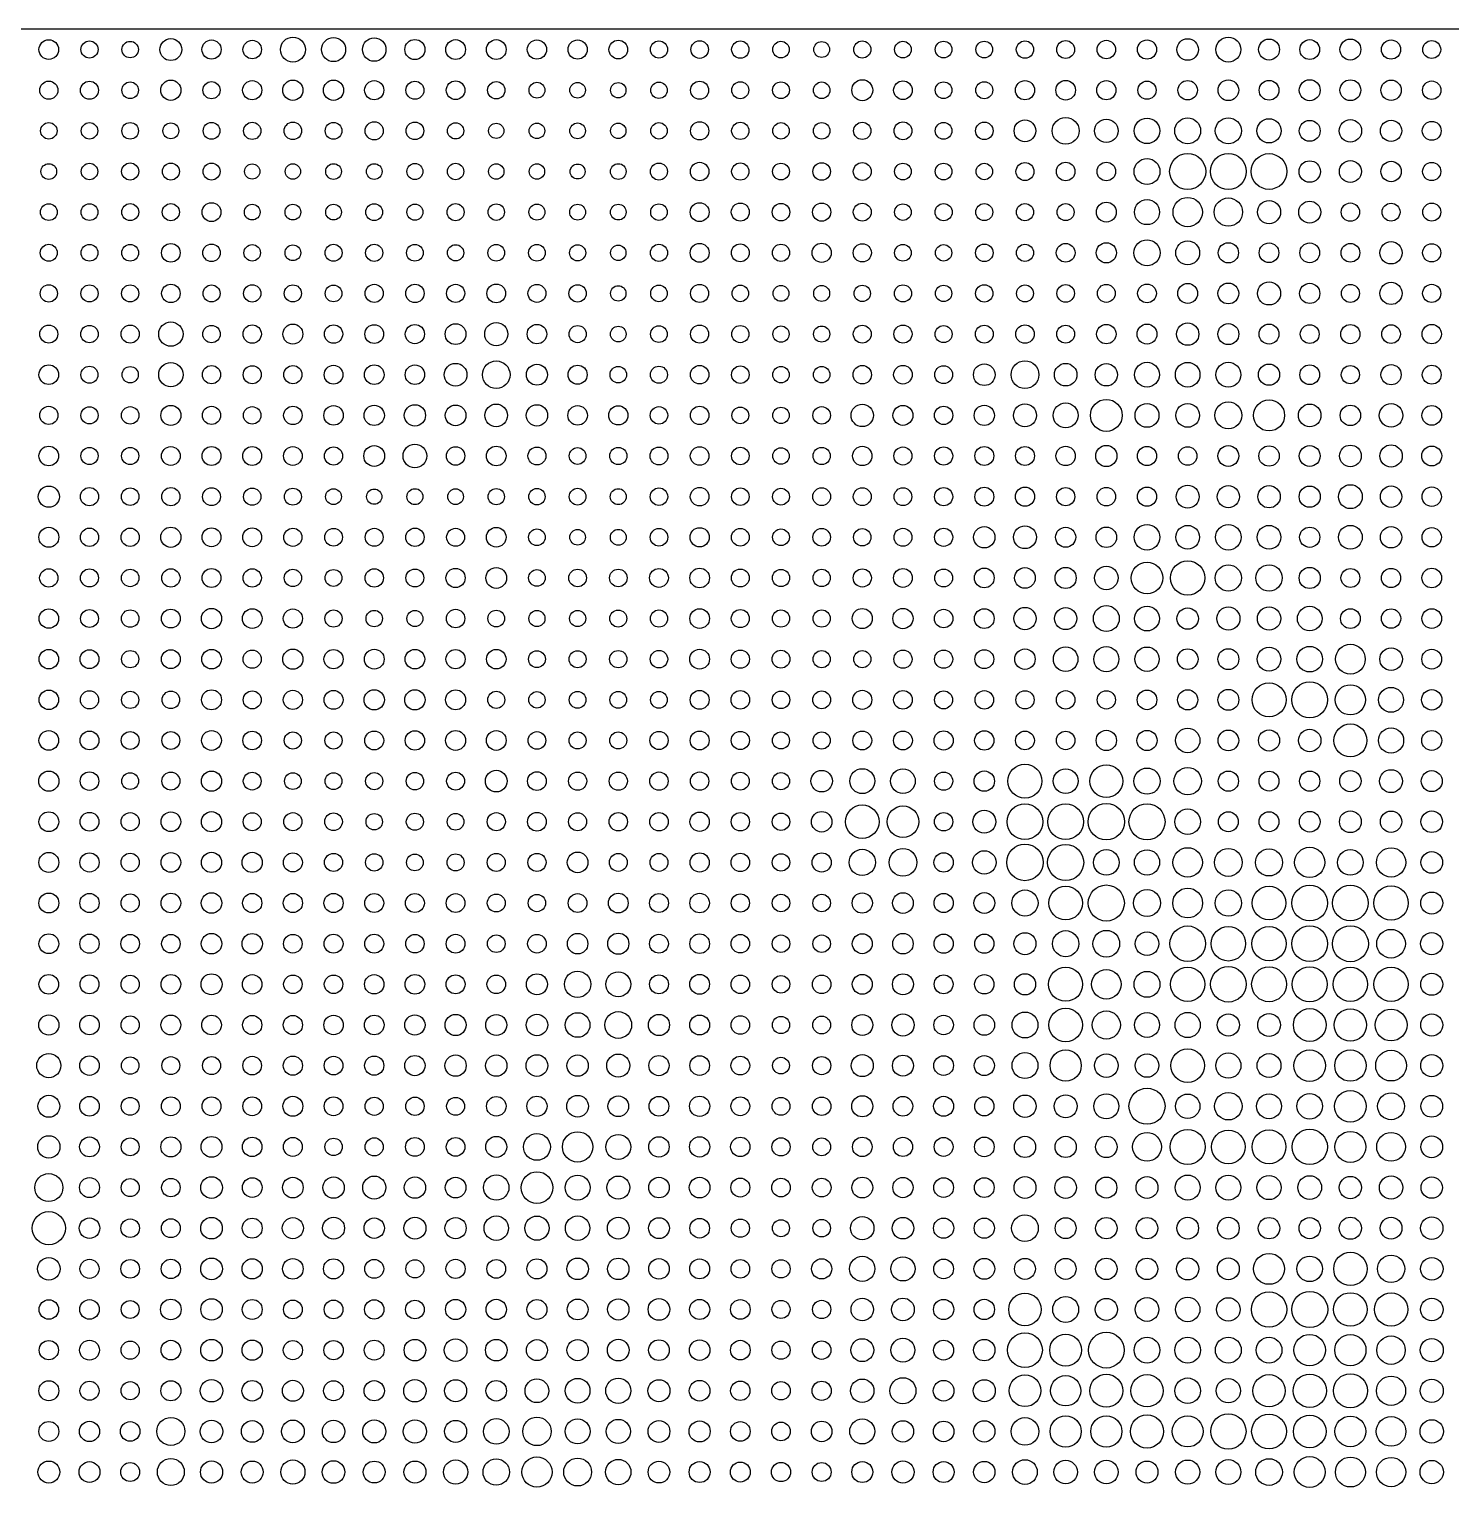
# Model space of a CAD drawing. Header units: millimetres. Extents: x 0 to 15650, y 0 to 8040.
# Drawn here: x 9824 to 11763, y 6045 to 8040 of the extents above; entities that cross this region are included whole.
import ezdxf

# ---------------------------------------------------------------- set-up
doc = ezdxf.new("R2010")
doc.units = ezdxf.units.MM
doc.layers.add('Default', color=7, linetype='Continuous', true_color=0x000000)

msp = doc.modelspace()

# ---------------------------------------------------------------- linework, layer by layer
at = {"layer": 'Default', "color": 0}
msp.add_lwpolyline([(0, 8040), (0, 0), (15650, 0), (15650, 8040)], close=True, dxfattribs=at)
for centre, radius in [((9850.6, 8012.3), 13.4), ((9906.1, 8012.3), 11.7), ((9961.6, 8012.3), 11.2), ((10017.1, 8012.3), 15), ((10072.6, 8012.3), 13.1), ((10128.1, 8012.3), 12.6), ((10183.6, 8012.3), 17), ((10239.1, 8012.3), 16.5), ((10294.6, 8012.3), 16), ((10350.1, 8012.3), 13.7), ((10405.6, 8012.3), 13.5), ((10461.1, 8012.3), 13.5), ((10516.6, 8012.3), 13.1), ((10572.1, 8012.3), 13.1), ((10627.6, 8012.3), 12.7), ((10683.1, 8012.3), 11.7), ((10738.6, 8012.3), 12), ((10794.1, 8012.3), 11.8), ((10849.6, 8012.3), 11.3), ((10905.1, 8012.3), 10.8), ((10960.5, 8012.3), 11.7), ((11016, 8012.3), 11.3), ((11071.5, 8012.3), 11.4), ((11127, 8012.3), 11.4), ((11182.5, 8012.3), 11.8), ((11238, 8012.3), 12.2), ((11293.5, 8012.3), 12.6), ((11349, 8012.3), 13.1), ((11404.5, 8012.3), 14.7), ((11460, 8012.3), 17), ((11515.5, 8012.3), 14.3), ((11571, 8012.3), 13.5), ((11626.5, 8012.3), 14.3), ((11682, 8012.3), 13.1), ((11737.5, 8012.3), 12.2), ((9850.6, 7956.8), 12.4), ((9906.1, 7956.8), 12.3), ((9961.6, 7956.8), 11.3), ((10017.1, 7956.8), 13.8), ((10072.6, 7956.8), 11.7), ((10128.1, 7956.8), 13.1), ((10183.6, 7956.8), 13.8), ((10239.1, 7956.8), 13.8), ((10294.6, 7956.8), 13.1), ((10350.1, 7956.8), 12.3), ((10405.6, 7956.8), 12.7), ((10461.1, 7956.8), 11.9), ((10516.6, 7956.8), 10.8), ((10572.1, 7956.8), 10.7), ((10627.6, 7956.8), 10.5), ((10683.1, 7956.8), 11.2), ((10738.6, 7956.8), 12.3), ((10794.1, 7956.8), 11.6), ((10849.6, 7956.8), 11.4), ((10905.1, 7956.8), 11.3), ((10960.5, 7956.8), 14.3), ((11016, 7956.8), 12.7), ((11071.5, 7956.8), 11.4), ((11127, 7956.8), 11.6), ((11182.5, 7956.8), 13.1), ((11238, 7956.8), 13.4), ((11293.5, 7956.8), 13.1), ((11349, 7956.8), 12.4), ((11404.5, 7956.8), 13.3), ((11460, 7956.8), 14.1), ((11515.5, 7956.8), 13.5), ((11571, 7956.8), 14.3), ((11626.5, 7956.8), 14.2), ((11682, 7956.8), 13.9), ((11737.5, 7956.8), 12.6), ((9850.6, 7901.4), 11.2), ((9906.1, 7901.4), 11.2), ((9961.6, 7901.4), 11.3), ((10017.1, 7901.4), 10.8), ((10072.6, 7901.4), 11.4), ((10128.1, 7901.4), 11.8), ((10183.6, 7901.4), 11.9), ((10239.1, 7901.4), 11.4), ((10294.6, 7901.4), 12.4), ((10350.1, 7901.4), 12), ((10405.6, 7901.4), 11.1), ((10461.1, 7901.4), 10.4), ((10516.6, 7901.4), 10.6), ((10572.1, 7901.4), 10.7), ((10627.6, 7901.4), 10.5), ((10683.1, 7901.4), 11.2), ((10738.6, 7901.4), 12.4), ((10794.1, 7901.4), 11.8), ((10849.6, 7901.4), 11.2), ((10905.1, 7901.4), 11.3), ((10960.5, 7901.4), 11.8), ((11016, 7901.4), 12.2), ((11071.5, 7901.4), 11.4), ((11127, 7901.4), 11.9), ((11182.5, 7901.4), 14.8), ((11238, 7901.4), 18.3), ((11293.5, 7901.4), 16), ((11349, 7901.4), 17.4), ((11404.5, 7901.4), 17.7), ((11460, 7901.4), 17.8), ((11515.5, 7901.4), 16.5), ((11571, 7901.4), 14.3), ((11626.5, 7901.4), 15.3), ((11682, 7901.4), 14.5), ((11737.5, 7901.4), 12.9), ((11349, 7845.9), 17.7), ((11404.5, 7845.9), 24.6), ((11460, 7845.9), 24.5), ((11515.5, 7845.9), 24.4), ((9850.6, 7845.9), 10.7), ((9906.1, 7845.9), 11.2), ((9961.6, 7845.9), 11.7), ((10017.1, 7845.9), 11.6), ((10072.6, 7845.9), 11.6), ((10128.1, 7845.9), 10.4), ((10183.6, 7845.9), 10.5), ((10239.1, 7845.9), 10.7), ((10294.6, 7845.9), 10.7), ((10350.1, 7845.9), 11), ((10405.6, 7845.9), 11.2), ((10461.1, 7845.9), 10.5), ((10516.6, 7845.9), 10.5), ((10572.1, 7845.9), 10.2), ((10627.6, 7845.9), 10.7), ((10683.1, 7845.9), 11.6), ((10738.6, 7845.9), 12.6), ((10794.1, 7845.9), 11.8), ((10849.6, 7845.9), 11.4), ((10905.1, 7845.9), 12), ((10960.5, 7845.9), 12.2), ((11016, 7845.9), 11.4), ((11071.5, 7845.9), 11.4), ((11127, 7845.9), 11.2), ((11182.5, 7845.9), 12.3), ((11238, 7845.9), 12.7), ((11293.5, 7845.9), 12.7), ((11571, 7845.9), 14.6), ((11626.5, 7845.9), 15), ((11682, 7845.9), 13.9), ((11737.5, 7845.9), 12.4), ((9850.6, 7790.5), 11.4), ((9906.1, 7790.5), 11.4), ((9961.6, 7790.5), 11.6), ((10017.1, 7790.5), 11.7), ((10072.6, 7790.5), 12.9), ((10294.6, 7790.5), 11.5), ((10405.6, 7790.5), 11.7), ((10461.1, 7790.5), 11.2), ((10683.1, 7790.5), 11.3), ((10738.6, 7790.5), 12.9), ((10794.1, 7790.5), 12.3), ((10849.6, 7790.5), 11.9), ((10905.1, 7790.5), 12.4), ((10960.5, 7790.5), 12.2), ((11016, 7790.5), 11.3), ((11071.5, 7790.5), 11.7), ((11127, 7790.5), 11.6), ((11182.5, 7790.5), 11.7), ((11238, 7790.5), 11.6), ((11293.5, 7790.5), 13.6), ((11349, 7790.5), 17.1), ((11404.5, 7790.5), 20), ((11460, 7790.5), 19.3), ((11515.5, 7790.5), 15.8), ((11571, 7790.5), 15), ((11626.5, 7790.5), 12.5), ((11682, 7790.5), 12.2), ((11737.5, 7790.5), 12.3), ((10128.1, 7790.5), 10.7), ((10183.6, 7790.5), 10.7), ((10239.1, 7790.5), 10.7), ((10350.1, 7790.5), 11), ((10516.6, 7790.5), 10.9), ((10572.1, 7790.5), 10.8), ((10627.6, 7790.5), 10.7), ((9850.6, 7735), 11.6), ((9906.1, 7735), 11.4), ((9961.6, 7735), 11.4), ((10017.1, 7735), 12.7), ((10072.6, 7735), 11.9), ((10128.1, 7735), 11.2), ((10183.6, 7735), 10.7), ((10239.1, 7735), 11.6), ((10294.6, 7735), 11.7), ((10350.1, 7735), 11.4), ((10405.6, 7735), 11.1), ((10461.1, 7735), 11.4), ((10516.6, 7735), 11.4), ((10572.1, 7735), 11), ((10627.6, 7735), 10.5), ((10683.1, 7735), 11.7), ((10738.6, 7735), 12.9), ((10794.1, 7735), 12.2), ((10849.6, 7735), 11.8), ((10905.1, 7735), 13.1), ((10960.5, 7735), 12.4), ((11016, 7735), 11.4), ((11071.5, 7735), 11.2), ((11127, 7735), 11.9), ((11182.5, 7735), 11.7), ((11238, 7735), 12.8), ((11293.5, 7735), 13.8), ((11349, 7735), 17.8), ((11404.5, 7735), 16.3), ((11460, 7735), 13.8), ((11515.5, 7735), 13.4), ((11571, 7735), 13.5), ((11626.5, 7735), 12.8), ((11682, 7735), 15.2), ((11737.5, 7735), 12.4), ((9850.6, 7679.6), 11.8), ((9906.1, 7679.6), 11.7), ((9961.6, 7679.6), 11.7), ((10017.1, 7679.6), 12.6), ((10072.6, 7679.6), 11.6), ((10128.1, 7679.6), 11.8), ((10183.6, 7679.6), 11.7), ((10239.1, 7679.6), 11.4), ((10294.6, 7679.6), 12.4), ((10350.1, 7679.6), 12.5), ((10405.6, 7679.6), 12.4), ((10461.1, 7679.6), 12.8), ((10516.6, 7679.6), 12.2), ((10572.1, 7679.6), 11.8), ((10627.6, 7679.6), 10.5), ((10683.1, 7679.6), 11.3), ((10738.6, 7679.6), 12.3), ((10794.1, 7679.6), 11.3), ((10849.6, 7679.6), 10.8), ((10905.1, 7679.6), 10.9), ((10960.5, 7679.6), 11.2), ((11016, 7679.6), 11.7), ((11071.5, 7679.6), 11.2), ((11127, 7679.6), 11.8), ((11182.5, 7679.6), 11.5), ((11238, 7679.6), 12), ((11293.5, 7679.6), 12.2), ((11349, 7679.6), 12.8), ((11404.5, 7679.6), 13.6), ((11460, 7679.6), 14.2), ((11515.5, 7679.6), 15.8), ((11571, 7679.6), 13.8), ((11626.5, 7679.6), 12.3), ((11682, 7679.6), 15.2), ((11737.5, 7679.6), 12.4), ((9850.6, 7624.1), 12.3), ((9906.1, 7624.1), 11.9), ((9961.6, 7624.1), 12.4), ((10017.1, 7624.1), 16.6), ((10072.6, 7624.1), 11.9), ((10128.1, 7624.1), 12.5), ((10183.6, 7624.1), 13.6), ((10239.1, 7624.1), 12.5), ((10294.6, 7624.1), 12.8), ((10350.1, 7624.1), 13.1), ((10405.6, 7624.1), 14.2), ((10461.1, 7624.1), 15.8), ((10516.6, 7624.1), 13.3), ((10572.1, 7624.1), 11.7), ((10627.6, 7624.1), 10.7), ((10683.1, 7624.1), 11.4), ((10738.6, 7624.1), 12.3), ((10794.1, 7624.1), 11.7), ((10849.6, 7624.1), 11.1), ((10905.1, 7624.1), 11), ((10960.5, 7624.1), 12.2), ((11016, 7624.1), 12.4), ((11071.5, 7624.1), 11.6), ((11127, 7624.1), 12.2), ((11182.5, 7624.1), 12.6), ((11238, 7624.1), 12.2), ((11293.5, 7624.1), 13.2), ((11349, 7624.1), 13.6), ((11404.5, 7624.1), 15.3), ((11460, 7624.1), 14.3), ((11515.5, 7624.1), 13.6), ((11571, 7624.1), 12.8), ((11626.5, 7624.1), 13.1), ((11682, 7624.1), 12.7), ((11737.5, 7624.1), 13.2), ((9850.6, 7568.7), 13.4), ((10017.1, 7568.7), 16.6), ((10294.6, 7568.7), 13.4), ((10405.6, 7568.7), 15.5), ((10461.1, 7568.7), 18.8), ((10516.6, 7568.7), 14.3), ((11127, 7568.7), 14.8), ((11182.5, 7568.7), 18.9), ((11238, 7568.7), 15.4), ((11293.5, 7568.7), 15.3), ((11349, 7568.7), 16.9), ((11404.5, 7568.7), 16.8), ((11460, 7568.7), 17), ((11515.5, 7568.7), 14.5), ((11571, 7568.7), 13.5), ((11682, 7568.7), 13.8), ((9906.1, 7568.7), 11.6), ((9961.6, 7568.7), 11.1), ((10072.6, 7568.7), 12.4), ((10128.1, 7568.7), 12.3), ((10183.6, 7568.7), 12.4), ((10239.1, 7568.7), 12.8), ((10350.1, 7568.7), 13.3), ((10572.1, 7568.7), 13), ((10627.6, 7568.7), 11.3), ((10683.1, 7568.7), 11.6), ((10738.6, 7568.7), 12.6), ((10794.1, 7568.7), 11.9), ((10849.6, 7568.7), 11.2), ((10905.1, 7568.7), 11.2), ((10960.5, 7568.7), 12.6), ((11016, 7568.7), 12.7), ((11071.5, 7568.7), 12.2), ((11626.5, 7568.7), 12.4), ((11737.5, 7568.7), 12.9), ((9850.6, 7513.2), 12.4), ((9906.1, 7513.2), 11.7), ((9961.6, 7513.2), 11.9), ((10017.1, 7513.2), 13.7), ((10072.6, 7513.2), 12.4), ((10128.1, 7513.2), 11.9), ((10183.6, 7513.2), 12.6), ((10239.1, 7513.2), 13.3), ((10294.6, 7513.2), 13.8), ((10350.1, 7513.2), 14.5), ((10405.6, 7513.2), 14.1), ((10461.1, 7513.2), 15.4), ((10516.6, 7513.2), 14.6), ((10572.1, 7513.2), 13.3), ((10627.6, 7513.2), 13.1), ((10683.1, 7513.2), 11.9), ((10738.6, 7513.2), 12.6), ((10794.1, 7513.2), 11.4), ((10849.6, 7513.2), 11.2), ((10905.1, 7513.2), 11.9), ((10960.5, 7513.2), 15.3), ((11016, 7513.2), 13.6), ((11071.5, 7513.2), 12.5), ((11127, 7513.2), 13.8), ((11182.5, 7513.2), 15.7), ((11238, 7513.2), 17), ((11293.5, 7513.2), 21.8), ((11349, 7513.2), 16.3), ((11404.5, 7513.2), 16.2), ((11460, 7513.2), 18.5), ((11515.5, 7513.2), 21.2), ((11571, 7513.2), 15.4), ((11626.5, 7513.2), 13.9), ((11682, 7513.2), 16), ((11737.5, 7513.2), 13.4), ((9850.6, 7457.8), 13.4), ((9906.1, 7457.8), 11.7), ((9961.6, 7457.8), 11.7), ((10017.1, 7457.8), 12.8), ((10072.6, 7457.8), 12.9), ((10128.1, 7457.8), 12.9), ((10183.6, 7457.8), 12.8), ((10239.1, 7457.8), 12.4), ((10294.6, 7457.8), 14.2), ((10350.1, 7457.8), 16.2), ((10405.6, 7457.8), 12.6), ((10461.1, 7457.8), 13.4), ((10516.6, 7457.8), 12.2), ((10572.1, 7457.8), 11.4), ((10627.6, 7457.8), 11.7), ((10683.1, 7457.8), 12.2), ((10738.6, 7457.8), 12.7), ((10794.1, 7457.8), 11.9), ((10849.6, 7457.8), 11.3), ((10905.1, 7457.8), 11.7), ((10960.5, 7457.8), 13.2), ((11016, 7457.8), 12.3), ((11071.5, 7457.8), 12.4), ((11127, 7457.8), 12.9), ((11182.5, 7457.8), 12.9), ((11238, 7457.8), 13.2), ((11293.5, 7457.8), 14.5), ((11349, 7457.8), 13.1), ((11404.5, 7457.8), 12.7), ((11460, 7457.8), 14.2), ((11515.5, 7457.8), 13.9), ((11571, 7457.8), 14.2), ((11626.5, 7457.8), 14.8), ((11682, 7457.8), 15.3), ((11737.5, 7457.8), 13.6), ((9850.6, 7402.3), 14.5), ((9906.1, 7402.3), 12.4), ((9961.6, 7402.3), 12), ((10017.1, 7402.3), 12.4), ((10072.6, 7402.3), 12.2), ((10128.1, 7402.3), 11.8), ((10183.6, 7402.3), 11.6), ((10239.1, 7402.3), 10.8), ((10294.6, 7402.3), 10.4), ((10350.1, 7402.3), 10.9), ((10405.6, 7402.3), 10.7), ((10461.1, 7402.3), 11.1), ((10516.6, 7402.3), 11.2), ((10572.1, 7402.3), 11.4), ((10627.6, 7402.3), 10.9), ((10683.1, 7402.3), 11.9), ((10738.6, 7402.3), 12.7), ((10794.1, 7402.3), 11.9), ((10849.6, 7402.3), 11.4), ((10905.1, 7402.3), 12.1), ((10960.5, 7402.3), 12.2), ((11016, 7402.3), 12.1), ((11071.5, 7402.3), 12.4), ((11127, 7402.3), 12.9), ((11182.5, 7402.3), 13.1), ((11238, 7402.3), 12.4), ((11293.5, 7402.3), 12.7), ((11349, 7402.3), 13.1), ((11404.5, 7402.3), 15.5), ((11460, 7402.3), 15.1), ((11515.5, 7402.3), 15.3), ((11571, 7402.3), 14.4), ((11626.5, 7402.3), 16.3), ((11682, 7402.3), 14.6), ((11737.5, 7402.3), 13.2), ((11349, 7346.9), 17.5), ((11404.5, 7346.9), 16.2), ((11460, 7346.9), 17.4), ((11515.5, 7346.9), 16.2), ((11626.5, 7346.9), 16.2), ((9850.6, 7346.9), 13.6), ((9906.1, 7346.9), 12.5), ((9961.6, 7346.9), 12.5), ((10017.1, 7346.9), 13.8), ((10072.6, 7346.9), 12.9), ((10128.1, 7346.9), 12.9), ((10183.6, 7346.9), 12.4), ((10239.1, 7346.9), 12.1), ((10294.6, 7346.9), 12.2), ((10350.1, 7346.9), 12.5), ((10405.6, 7346.9), 12.2), ((10461.1, 7346.9), 13.4), ((10516.6, 7346.9), 11.4), ((10572.1, 7346.9), 10.7), ((10627.6, 7346.9), 10.8), ((10683.1, 7346.9), 12), ((10738.6, 7346.9), 13.1), ((10794.1, 7346.9), 12.1), ((10849.6, 7346.9), 11.4), ((10905.1, 7346.9), 12), ((10960.5, 7346.9), 11.8), ((11016, 7346.9), 12.2), ((11071.5, 7346.9), 12.4), ((11127, 7346.9), 14.6), ((11182.5, 7346.9), 15.5), ((11238, 7346.9), 13.7), ((11293.5, 7346.9), 14), ((11571, 7346.9), 13.8), ((11682, 7346.9), 14.5), ((11737.5, 7346.9), 13.2), ((9850.6, 7291.4), 12.5), ((9906.1, 7291.4), 12.3), ((9961.6, 7291.4), 11.9), ((10017.1, 7291.4), 12.5), ((10072.6, 7291.4), 12.9), ((10128.1, 7291.4), 12.5), ((10183.6, 7291.4), 11.8), ((10239.1, 7291.4), 11.5), ((10294.6, 7291.4), 12.5), ((10350.1, 7291.4), 12.2), ((10405.6, 7291.4), 13.1), ((10461.1, 7291.4), 14.2), ((10516.6, 7291.4), 11.4), ((10572.1, 7291.4), 12), ((10627.6, 7291.4), 12), ((10683.1, 7291.4), 12.8), ((10738.6, 7291.4), 13.4), ((10794.1, 7291.4), 12.2), ((10849.6, 7291.4), 11.7), ((10905.1, 7291.4), 11.8), ((10960.5, 7291.4), 12.4), ((11016, 7291.4), 12.8), ((11071.5, 7291.4), 12.2), ((11127, 7291.4), 13.5), ((11182.5, 7291.4), 14.1), ((11238, 7291.4), 14.4), ((11293.5, 7291.4), 16), ((11349, 7291.4), 21.5), ((11404.5, 7291.4), 23.5), ((11460, 7291.4), 17.9), ((11515.5, 7291.4), 18), ((11571, 7291.4), 14.4), ((11626.5, 7291.4), 12.9), ((11682, 7291.4), 13.1), ((11737.5, 7291.4), 13.4), ((9850.6, 7236), 13.3), ((9906.1, 7236), 12.2), ((9961.6, 7236), 11.9), ((10017.1, 7236), 12.8), ((10072.6, 7236), 13.8), ((10128.1, 7236), 13.4), ((10183.6, 7236), 13.1), ((10239.1, 7236), 11.7), ((10294.6, 7236), 11.2), ((10350.1, 7236), 11), ((10405.6, 7236), 12.6), ((10461.1, 7236), 11.4), ((10516.6, 7236), 11), ((10572.1, 7236), 11), ((10627.6, 7236), 11.6), ((10683.1, 7236), 11.7), ((10738.6, 7236), 13.4), ((10794.1, 7236), 12.3), ((10849.6, 7236), 11.7), ((10905.1, 7236), 11.7), ((10960.5, 7236), 13.7), ((11016, 7236), 13.8), ((11071.5, 7236), 12.6), ((11127, 7236), 13.5), ((11182.5, 7236), 15.2), ((11238, 7236), 15.1), ((11293.5, 7236), 17.7), ((11349, 7236), 16.9), ((11404.5, 7236), 14.6), ((11460, 7236), 15.8), ((11515.5, 7236), 15.9), ((11571, 7236), 16.8), ((11626.5, 7236), 13.5), ((11682, 7236), 13.2), ((11737.5, 7236), 13.4), ((9850.6, 7180.6), 13.3), ((9906.1, 7180.6), 12.8), ((9961.6, 7180.6), 11.8), ((10017.1, 7180.6), 12.8), ((10072.6, 7180.6), 13.4), ((10128.1, 7180.6), 12.4), ((10183.6, 7180.6), 13.8), ((10239.1, 7180.6), 13.1), ((10294.6, 7180.6), 13.5), ((10350.1, 7180.6), 13.4), ((10405.6, 7180.6), 13.1), ((10461.1, 7180.6), 13.3), ((10516.6, 7180.6), 11.5), ((10572.1, 7180.6), 11.6), ((10627.6, 7180.6), 11.8), ((10683.1, 7180.6), 11.9), ((10738.6, 7180.6), 13.5), ((10794.1, 7180.6), 12.5), ((10849.6, 7180.6), 12.2), ((10905.1, 7180.6), 11.7), ((10960.5, 7180.6), 11.7), ((11016, 7180.6), 12.4), ((11071.5, 7180.6), 12.4), ((11127, 7180.6), 12.9), ((11182.5, 7180.6), 13.9), ((11238, 7180.6), 16.8), ((11293.5, 7180.6), 17.1), ((11349, 7180.6), 16.6), ((11404.5, 7180.6), 14.1), ((11460, 7180.6), 14.3), ((11515.5, 7180.6), 16.2), ((11571, 7180.6), 17.5), ((11626.5, 7180.6), 20.3), ((11682, 7180.6), 15.4), ((11737.5, 7180.6), 13.5), ((11515.5, 7125.1), 23.2), ((11571, 7125.1), 24.5), ((11626.5, 7125.1), 20.6), ((9850.6, 7125.1), 13.3), ((9906.1, 7125.1), 12.4), ((9961.6, 7125.1), 11.8), ((10017.1, 7125.1), 11.9), ((10072.6, 7125.1), 13.6), ((10128.1, 7125.1), 12.3), ((10183.6, 7125.1), 13.1), ((10239.1, 7125.1), 12.9), ((10294.6, 7125.1), 13.8), ((10350.1, 7125.1), 13.8), ((10405.6, 7125.1), 13.6), ((10461.1, 7125.1), 11.7), ((10516.6, 7125.1), 11.2), ((10572.1, 7125.1), 11.4), ((10627.6, 7125.1), 11.4), ((10683.1, 7125.1), 11.4), ((10738.6, 7125.1), 12.9), ((10794.1, 7125.1), 12.7), ((10849.6, 7125.1), 11.9), ((10905.1, 7125.1), 12.2), ((10960.5, 7125.1), 13), ((11016, 7125.1), 12.7), ((11071.5, 7125.1), 12.3), ((11127, 7125.1), 12.6), ((11182.5, 7125.1), 12.4), ((11238, 7125.1), 12.6), ((11293.5, 7125.1), 12.5), ((11349, 7125.1), 13.4), ((11404.5, 7125.1), 13.8), ((11460, 7125.1), 14.3), ((11682, 7125.1), 17), ((11737.5, 7125.1), 13.9), ((11293.5, 7069.7), 13.9), ((11349, 7069.7), 13.8), ((11404.5, 7069.7), 16.7), ((11460, 7069.7), 14.1), ((11515.5, 7069.7), 14.4), ((11571, 7069.7), 15.3), ((11626.5, 7069.7), 22.5), ((11682, 7069.7), 17.2), ((11737.5, 7069.7), 13.6), ((9850.6, 7069.7), 13.4), ((9906.1, 7069.7), 12.8), ((9961.6, 7069.7), 12.2), ((10017.1, 7069.7), 12.2), ((10072.6, 7069.7), 13.5), ((10128.1, 7069.7), 12.7), ((10183.6, 7069.7), 11.7), ((10239.1, 7069.7), 11.7), ((10294.6, 7069.7), 12.9), ((10350.1, 7069.7), 13.2), ((10405.6, 7069.7), 13.6), ((10461.1, 7069.7), 13.5), ((10516.6, 7069.7), 12), ((10572.1, 7069.7), 11.6), ((10627.6, 7069.7), 11.6), ((10683.1, 7069.7), 12.4), ((10738.6, 7069.7), 12.9), ((10794.1, 7069.7), 12.4), ((10849.6, 7069.7), 11.6), ((10905.1, 7069.7), 11.7), ((10960.5, 7069.7), 12.9), ((11016, 7069.7), 12.9), ((11071.5, 7069.7), 13.1), ((11127, 7069.7), 13.2), ((11182.5, 7069.7), 12.8), ((11238, 7069.7), 12.6), ((9850.6, 7014.2), 13.8), ((9906.1, 7014.2), 12.6), ((9961.6, 7014.2), 11.4), ((10017.1, 7014.2), 12.3), ((10072.6, 7014.2), 13.8), ((10128.1, 7014.2), 12.1), ((10183.6, 7014.2), 11.4), ((10239.1, 7014.2), 11.5), ((10294.6, 7014.2), 11.7), ((10350.1, 7014.2), 11.9), ((10405.6, 7014.2), 12.2), ((10461.1, 7014.2), 14.8), ((10516.6, 7014.2), 12.8), ((10572.1, 7014.2), 12.4), ((10627.6, 7014.2), 12.4), ((10683.1, 7014.2), 12.5), ((10738.6, 7014.2), 12.5), ((10794.1, 7014.2), 12.2), ((10849.6, 7014.2), 11.7), ((10905.1, 7014.2), 14.7), ((10960.5, 7014.2), 17), ((11016, 7014.2), 16.8), ((11071.5, 7014.2), 12.4), ((11127, 7014.2), 13.9), ((11182.5, 7014.2), 23.2), ((11238, 7014.2), 16.9), ((11293.5, 7014.2), 22.3), ((11349, 7014.2), 17.9), ((11404.5, 7014.2), 18.7), ((11460, 7014.2), 13.8), ((11515.5, 7014.2), 13.6), ((11571, 7014.2), 13.8), ((11626.5, 7014.2), 14.5), ((11682, 7014.2), 15.6), ((11737.5, 7014.2), 14.3), ((11293.5, 6958.8), 24.9), ((9850.6, 6958.8), 13.5), ((9906.1, 6958.8), 12.8), ((9961.6, 6958.8), 12.4), ((10017.1, 6958.8), 13.4), ((10072.6, 6958.8), 13.8), ((10128.1, 6958.8), 12.3), ((10183.6, 6958.8), 12.4), ((10239.1, 6958.8), 12), ((10294.6, 6958.8), 11.2), ((10350.1, 6958.8), 11.7), ((10405.6, 6958.8), 11.4), ((10461.1, 6958.8), 12.4), ((10516.6, 6958.8), 12.8), ((10572.1, 6958.8), 12.3), ((10627.6, 6958.8), 12.5), ((10683.1, 6958.8), 12.6), ((10738.6, 6958.8), 13.2), ((10794.1, 6958.8), 12.5), ((10849.6, 6958.8), 11.9), ((10905.1, 6958.8), 14), ((10960.5, 6958.8), 22.9), ((11016, 6958.8), 21.5), ((11071.5, 6958.8), 12.5), ((11127, 6958.8), 15.6), ((11182.5, 6958.8), 24.4), ((11238, 6958.8), 24.4), ((11349, 6958.8), 24.6), ((11404.5, 6958.8), 17.4), ((11460, 6958.8), 13.6), ((11515.5, 6958.8), 13.6), ((11571, 6958.8), 14.1), ((11626.5, 6958.8), 14.9), ((11682, 6958.8), 14.6), ((11737.5, 6958.8), 14.7), ((11182.5, 6903.3), 24.9), ((11238, 6903.3), 24.6), ((11571, 6903.3), 20.6), ((9850.6, 6903.3), 13.6), ((9906.1, 6903.3), 13.1), ((9961.6, 6903.3), 12.5), ((10017.1, 6903.3), 13.4), ((10072.6, 6903.3), 13.8), ((10128.1, 6903.3), 13.8), ((10183.6, 6903.3), 13), ((10239.1, 6903.3), 12.4), ((10294.6, 6903.3), 11.9), ((10350.1, 6903.3), 11.4), ((10405.6, 6903.3), 11.7), ((10461.1, 6903.3), 12.3), ((10516.6, 6903.3), 12.4), ((10572.1, 6903.3), 14.1), ((10627.6, 6903.3), 12.2), ((10683.1, 6903.3), 12.2), ((10738.6, 6903.3), 13.1), ((10794.1, 6903.3), 12.6), ((10849.6, 6903.3), 11.9), ((10905.1, 6903.3), 13.1), ((10960.5, 6903.3), 17.9), ((11016, 6903.3), 18.9), ((11071.5, 6903.3), 13.2), ((11127, 6903.3), 16), ((11293.5, 6903.3), 17.5), ((11349, 6903.3), 17.2), ((11404.5, 6903.3), 20.1), ((11460, 6903.3), 19), ((11515.5, 6903.3), 18.5), ((11626.5, 6903.3), 17.5), ((11682, 6903.3), 20), ((11737.5, 6903.3), 14.8), ((11182.5, 6847.9), 17.8), ((11238, 6847.9), 23), ((11293.5, 6847.9), 24.6), ((11349, 6847.9), 18.4), ((11404.5, 6847.9), 20.3), ((11460, 6847.9), 18), ((11515.5, 6847.9), 22.9), ((11571, 6847.9), 24.4), ((11626.5, 6847.9), 24.3), ((11682, 6847.9), 23.5), ((9850.6, 6847.9), 13.6), ((9906.1, 6847.9), 13.1), ((9961.6, 6847.9), 12.4), ((10017.1, 6847.9), 13.4), ((10072.6, 6847.9), 14), ((10128.1, 6847.9), 13.1), ((10183.6, 6847.9), 13.1), ((10239.1, 6847.9), 13.1), ((10294.6, 6847.9), 12.9), ((10350.1, 6847.9), 12.9), ((10405.6, 6847.9), 12.8), ((10461.1, 6847.9), 12.2), ((10516.6, 6847.9), 11.8), ((10572.1, 6847.9), 12.8), ((10627.6, 6847.9), 13.5), ((10683.1, 6847.9), 12.9), ((10738.6, 6847.9), 13.3), ((10794.1, 6847.9), 12.4), ((10849.6, 6847.9), 11.9), ((10905.1, 6847.9), 12), ((10960.5, 6847.9), 13.8), ((11016, 6847.9), 14.1), ((11071.5, 6847.9), 13.1), ((11127, 6847.9), 14.2), ((11737.5, 6847.9), 15), ((9850.6, 6792.4), 13.5), ((9906.1, 6792.4), 13.1), ((9961.6, 6792.4), 12.6), ((10017.1, 6792.4), 12.6), ((10072.6, 6792.4), 14), ((10128.1, 6792.4), 13.9), ((10183.6, 6792.4), 12.7), ((10239.1, 6792.4), 12.9), ((10294.6, 6792.4), 12.9), ((10350.1, 6792.4), 12.6), ((10405.6, 6792.4), 12.8), ((10461.1, 6792.4), 12), ((10516.6, 6792.4), 12.7), ((10572.1, 6792.4), 14), ((10627.6, 6792.4), 14.4), ((10683.1, 6792.4), 12.8), ((10738.6, 6792.4), 13.4), ((10794.1, 6792.4), 12.6), ((10849.6, 6792.4), 11.9), ((10905.1, 6792.4), 11.9), ((10960.5, 6792.4), 13.6), ((11016, 6792.4), 14), ((11071.5, 6792.4), 13.1), ((11127, 6792.4), 13.1), ((11182.5, 6792.4), 15), ((11238, 6792.4), 17.8), ((11293.5, 6792.4), 18.2), ((11349, 6792.4), 16.1), ((11404.5, 6792.4), 24.2), ((11460, 6792.4), 23.6), ((11515.5, 6792.4), 23.4), ((11571, 6792.4), 24.4), ((11626.5, 6792.4), 24.6), ((11682, 6792.4), 19.6), ((11737.5, 6792.4), 15.2), ((9850.6, 6737), 13.4), ((9906.1, 6737), 12.9), ((9961.6, 6737), 12.5), ((10017.1, 6737), 13.4), ((10072.6, 6737), 14.3), ((10128.1, 6737), 13.3), ((10183.6, 6737), 12.6), ((10239.1, 6737), 12.6), ((10294.6, 6737), 13.2), ((10350.1, 6737), 13.4), ((10405.6, 6737), 12.9), ((10461.1, 6737), 12.7), ((10516.6, 6737), 14.3), ((10572.1, 6737), 18), ((10627.6, 6737), 17), ((10683.1, 6737), 12.9), ((10738.6, 6737), 13.5), ((10794.1, 6737), 12.6), ((10849.6, 6737), 11.9), ((10905.1, 6737), 12.7), ((10960.5, 6737), 13.6), ((11016, 6737), 14.3), ((11071.5, 6737), 12.9), ((11127, 6737), 13.2), ((11182.5, 6737), 14.5), ((11238, 6737), 23.2), ((11293.5, 6737), 20.2), ((11349, 6737), 17.7), ((11404.5, 6737), 23.3), ((11460, 6737), 24.2), ((11515.5, 6737), 23.7), ((11571, 6737), 23.9), ((11626.5, 6737), 23.4), ((11682, 6737), 23.3), ((11737.5, 6737), 15), ((11238, 6681.5), 23), ((9850.6, 6681.5), 13.8), ((9906.1, 6681.5), 13.4), ((9961.6, 6681.5), 12.4), ((10017.1, 6681.5), 13.5), ((10072.6, 6681.5), 13.4), ((10128.1, 6681.5), 13.1), ((10183.6, 6681.5), 13.1), ((10239.1, 6681.5), 13.3), ((10294.6, 6681.5), 13.4), ((10350.1, 6681.5), 13.8), ((10405.6, 6681.5), 14.4), ((10461.1, 6681.5), 14.3), ((10516.6, 6681.5), 14.7), ((10572.1, 6681.5), 16.8), ((10627.6, 6681.5), 18.2), ((10683.1, 6681.5), 14.4), ((10738.6, 6681.5), 13.6), ((10794.1, 6681.5), 12.7), ((10849.6, 6681.5), 11.8), ((10905.1, 6681.5), 12.2), ((10960.5, 6681.5), 14.3), ((11016, 6681.5), 15.2), ((11071.5, 6681.5), 13.3), ((11127, 6681.5), 14), ((11182.5, 6681.5), 17.7), ((11293.5, 6681.5), 19.2), ((11349, 6681.5), 17), ((11404.5, 6681.5), 17.2), ((11460, 6681.5), 15.2), ((11515.5, 6681.5), 15.5), ((11571, 6681.5), 22.3), ((11626.5, 6681.5), 22.1), ((11682, 6681.5), 21.8), ((11737.5, 6681.5), 15.1), ((11238, 6626.1), 21.3), ((11404.5, 6626.1), 22.9), ((11571, 6626.1), 21.6), ((11626.5, 6626.1), 21.4), ((11682, 6626.1), 21), ((9850.6, 6626.1), 16.5), ((9906.1, 6626.1), 13.3), ((9961.6, 6626.1), 11.9), ((10017.1, 6626.1), 12.2), ((10072.6, 6626.1), 12.3), ((10128.1, 6626.1), 12.7), ((10183.6, 6626.1), 13.1), ((10239.1, 6626.1), 12.7), ((10294.6, 6626.1), 13.1), ((10350.1, 6626.1), 13.8), ((10405.6, 6626.1), 14.5), ((10461.1, 6626.1), 14.6), ((10516.6, 6626.1), 14.8), ((10572.1, 6626.1), 14.6), ((10627.6, 6626.1), 15.8), ((10683.1, 6626.1), 13.8), ((10738.6, 6626.1), 13.4), ((10794.1, 6626.1), 12.8), ((10849.6, 6626.1), 11.4), ((10905.1, 6626.1), 12.4), ((10960.5, 6626.1), 15), ((11016, 6626.1), 14.3), ((11071.5, 6626.1), 13.4), ((11127, 6626.1), 13.7), ((11182.5, 6626.1), 17.7), ((11293.5, 6626.1), 16.1), ((11349, 6626.1), 16), ((11460, 6626.1), 17.2), ((11515.5, 6626.1), 16.3), ((11737.5, 6626.1), 15.1), ((9850.6, 6570.6), 15), ((10516.6, 6570.6), 13.8), ((10572.1, 6570.6), 14.8), ((10627.6, 6570.6), 14.1), ((10960.5, 6570.6), 14.4), ((11182.5, 6570.6), 15.3), ((11238, 6570.6), 15.6), ((11293.5, 6570.6), 17.1), ((11349, 6570.6), 24.6), ((11404.5, 6570.6), 16.7), ((11460, 6570.6), 18.7), ((11515.5, 6570.6), 17), ((11571, 6570.6), 17.4), ((11626.5, 6570.6), 21.5), ((11682, 6570.6), 18.3), ((11737.5, 6570.6), 14.9), ((9906.1, 6570.6), 13.4), ((9961.6, 6570.6), 12.2), ((10017.1, 6570.6), 12.9), ((10072.6, 6570.6), 12.9), ((10128.1, 6570.6), 12.8), ((10183.6, 6570.6), 13.6), ((10239.1, 6570.6), 12.8), ((10294.6, 6570.6), 12.4), ((10350.1, 6570.6), 12.5), ((10405.6, 6570.6), 12.2), ((10461.1, 6570.6), 13.3), ((10683.1, 6570.6), 13.5), ((10738.6, 6570.6), 13.8), ((10794.1, 6570.6), 12.8), ((10849.6, 6570.6), 12.2), ((10905.1, 6570.6), 12.6), ((11016, 6570.6), 13.4), ((11071.5, 6570.6), 13.6), ((11127, 6570.6), 13.1), ((9850.6, 6515.2), 15.2), ((9906.1, 6515.2), 13.5), ((9961.6, 6515.2), 12.2), ((10017.1, 6515.2), 13.7), ((10072.6, 6515.2), 14.2), ((10128.1, 6515.2), 13.3), ((10183.6, 6515.2), 12.9), ((10239.1, 6515.2), 11.9), ((10294.6, 6515.2), 12.4), ((10350.1, 6515.2), 12.8), ((10405.6, 6515.2), 12.7), ((10461.1, 6515.2), 14.3), ((10516.6, 6515.2), 18.3), ((10572.1, 6515.2), 20.7), ((10627.6, 6515.2), 17), ((10683.1, 6515.2), 13.9), ((10738.6, 6515.2), 13.8), ((10794.1, 6515.2), 13.2), ((10849.6, 6515.2), 12.4), ((10905.1, 6515.2), 12.2), ((10960.5, 6515.2), 13.3), ((11016, 6515.2), 13.1), ((11071.5, 6515.2), 12.9), ((11127, 6515.2), 13.4), ((11182.5, 6515.2), 14.5), ((11238, 6515.2), 14.5), ((11293.5, 6515.2), 14.7), ((11349, 6515.2), 19.6), ((11404.5, 6515.2), 23.9), ((11460, 6515.2), 22.9), ((11515.5, 6515.2), 23.1), ((11571, 6515.2), 24.1), ((11626.5, 6515.2), 21.1), ((11682, 6515.2), 19.6), ((11737.5, 6515.2), 14.9), ((9850.6, 6459.7), 19.1), ((9906.1, 6459.7), 13.6), ((9961.6, 6459.7), 12.3), ((10017.1, 6459.7), 12.6), ((10072.6, 6459.7), 14.8), ((10128.1, 6459.7), 13.4), ((10183.6, 6459.7), 14.1), ((10239.1, 6459.7), 14.6), ((10294.6, 6459.7), 15.7), ((10350.1, 6459.7), 14.6), ((10405.6, 6459.7), 14.1), ((10461.1, 6459.7), 17.3), ((10516.6, 6459.7), 21.6), ((10572.1, 6459.7), 17), ((10627.6, 6459.7), 15.7), ((10683.1, 6459.7), 14), ((10738.6, 6459.7), 14.1), ((10794.1, 6459.7), 12.9), ((10849.6, 6459.7), 12.7), ((10905.1, 6459.7), 12.8), ((10960.5, 6459.7), 14.2), ((11016, 6459.7), 13.8), ((11071.5, 6459.7), 13.4), ((11127, 6459.7), 13.5), ((11182.5, 6459.7), 14.9), ((11238, 6459.7), 14.8), ((11293.5, 6459.7), 14.4), ((11349, 6459.7), 14.9), ((11404.5, 6459.7), 17.1), ((11460, 6459.7), 17), ((11515.5, 6459.7), 16.5), ((11571, 6459.7), 16.2), ((11626.5, 6459.7), 15.2), ((11682, 6459.7), 15.9), ((11737.5, 6459.7), 14.6), ((9850.6, 6404.3), 22.6), ((9906.1, 6404.3), 14), ((9961.6, 6404.3), 12.6), ((10017.1, 6404.3), 12.9), ((10072.6, 6404.3), 14.7), ((10128.1, 6404.3), 13.6), ((10183.6, 6404.3), 14.4), ((10239.1, 6404.3), 15), ((10294.6, 6404.3), 13.9), ((10350.1, 6404.3), 15), ((10405.6, 6404.3), 14.5), ((10461.1, 6404.3), 16.7), ((10516.6, 6404.3), 16.5), ((10572.1, 6404.3), 16.7), ((10627.6, 6404.3), 14.8), ((10683.1, 6404.3), 14.2), ((10738.6, 6404.3), 13.4), ((10794.1, 6404.3), 12.4), ((10849.6, 6404.3), 11.6), ((10905.1, 6404.3), 11.9), ((10960.5, 6404.3), 15.9), ((11016, 6404.3), 14.7), ((11071.5, 6404.3), 13.8), ((11127, 6404.3), 13.8), ((11182.5, 6404.3), 18.2), ((11238, 6404.3), 14.3), ((11293.5, 6404.3), 14.6), ((11349, 6404.3), 14.6), ((11404.5, 6404.3), 14.8), ((11460, 6404.3), 14.8), ((11515.5, 6404.3), 14.6), ((11571, 6404.3), 14.5), ((11626.5, 6404.3), 15.1), ((11682, 6404.3), 14.8), ((11737.5, 6404.3), 15.3), ((10960.5, 6348.8), 17.2), ((11016, 6348.8), 16.5), ((11515.5, 6348.8), 21.1), ((11571, 6348.8), 17.4), ((11626.5, 6348.8), 22.8), ((11682, 6348.8), 18.6), ((9850.6, 6348.8), 15.3), ((9906.1, 6348.8), 13), ((9961.6, 6348.8), 12.7), ((10017.1, 6348.8), 13.2), ((10072.6, 6348.8), 14.8), ((10128.1, 6348.8), 13.8), ((10183.6, 6348.8), 14.1), ((10239.1, 6348.8), 13.7), ((10294.6, 6348.8), 12.9), ((10350.1, 6348.8), 12.4), ((10405.6, 6348.8), 13.1), ((10461.1, 6348.8), 12.8), ((10516.6, 6348.8), 13.7), ((10572.1, 6348.8), 14.7), ((10627.6, 6348.8), 14.6), ((10683.1, 6348.8), 14), ((10738.6, 6348.8), 13.6), ((10794.1, 6348.8), 12.7), ((10849.6, 6348.8), 12.4), ((10905.1, 6348.8), 13.8), ((11071.5, 6348.8), 13.4), ((11127, 6348.8), 14.2), ((11182.5, 6348.8), 14.3), ((11238, 6348.8), 14.3), ((11293.5, 6348.8), 14.6), ((11349, 6348.8), 14.6), ((11404.5, 6348.8), 15.1), ((11460, 6348.8), 14.9), ((11737.5, 6348.8), 15.4), ((9850.6, 6293.4), 13.3), ((9906.1, 6293.4), 13.4), ((9961.6, 6293.4), 12.2), ((10017.1, 6293.4), 14.1), ((10072.6, 6293.4), 14.6), ((10128.1, 6293.4), 13.6), ((10183.6, 6293.4), 12.8), ((10239.1, 6293.4), 12.8), ((10294.6, 6293.4), 13.2), ((10350.1, 6293.4), 12.7), ((10405.6, 6293.4), 13.8), ((10461.1, 6293.4), 13.9), ((10516.6, 6293.4), 13.6), ((10572.1, 6293.4), 14.2), ((10627.6, 6293.4), 14.5), ((10683.1, 6293.4), 14.8), ((10738.6, 6293.4), 13.7), ((10794.1, 6293.4), 13.4), ((10849.6, 6293.4), 12.3), ((10905.1, 6293.4), 12.5), ((10960.5, 6293.4), 15.3), ((11016, 6293.4), 15.5), ((11071.5, 6293.4), 13.8), ((11127, 6293.4), 13.9), ((11182.5, 6293.4), 22.2), ((11238, 6293.4), 17.7), ((11293.5, 6293.4), 15.1), ((11349, 6293.4), 16.2), ((11404.5, 6293.4), 16.7), ((11460, 6293.4), 16), ((11515.5, 6293.4), 24.1), ((11571, 6293.4), 24.6), ((11626.5, 6293.4), 22.9), ((11682, 6293.4), 22.7), ((11737.5, 6293.4), 15.4), ((9850.6, 6237.9), 13.2), ((9906.1, 6237.9), 13.5), ((9961.6, 6237.9), 12.4), ((10017.1, 6237.9), 13.4), ((10072.6, 6237.9), 14.7), ((10128.1, 6237.9), 13.8), ((10183.6, 6237.9), 13.1), ((10239.1, 6237.9), 13.2), ((10294.6, 6237.9), 13.6), ((10350.1, 6237.9), 14.7), ((10405.6, 6237.9), 15.5), ((10461.1, 6237.9), 14.7), ((10516.6, 6237.9), 14.3), ((10572.1, 6237.9), 14.5), ((10627.6, 6237.9), 14.8), ((10683.1, 6237.9), 14.1), ((10738.6, 6237.9), 14), ((10794.1, 6237.9), 13.4), ((10849.6, 6237.9), 12.4), ((10905.1, 6237.9), 12.6), ((10960.5, 6237.9), 15.6), ((11016, 6237.9), 16.3), ((11071.5, 6237.9), 13.6), ((11127, 6237.9), 14.6), ((11182.5, 6237.9), 23.7), ((11238, 6237.9), 21.7), ((11293.5, 6237.9), 24.4), ((11349, 6237.9), 17.6), ((11404.5, 6237.9), 17.6), ((11460, 6237.9), 17.7), ((11515.5, 6237.9), 17.6), ((11571, 6237.9), 21.5), ((11626.5, 6237.9), 21.3), ((11682, 6237.9), 19.4), ((11737.5, 6237.9), 15.8), ((11626.5, 6182.5), 23.2), ((9850.6, 6182.5), 13.6), ((9906.1, 6182.5), 13), ((9961.6, 6182.5), 12.4), ((10017.1, 6182.5), 13.7), ((10072.6, 6182.5), 15.3), ((10128.1, 6182.5), 14), ((10183.6, 6182.5), 14.3), ((10239.1, 6182.5), 13.6), ((10294.6, 6182.5), 13.8), ((10350.1, 6182.5), 15.3), ((10405.6, 6182.5), 15.1), ((10461.1, 6182.5), 14), ((10516.6, 6182.5), 16.2), ((10572.1, 6182.5), 16.9), ((10627.6, 6182.5), 17.2), ((10683.1, 6182.5), 15), ((10738.6, 6182.5), 14.1), ((10794.1, 6182.5), 13.2), ((10849.6, 6182.5), 12.6), ((10905.1, 6182.5), 13.1), ((10960.5, 6182.5), 16), ((11016, 6182.5), 17.8), ((11071.5, 6182.5), 14.1), ((11127, 6182.5), 15), ((11182.5, 6182.5), 21.6), ((11238, 6182.5), 20.7), ((11293.5, 6182.5), 22.5), ((11349, 6182.5), 22), ((11404.5, 6182.5), 17.4), ((11460, 6182.5), 16.5), ((11515.5, 6182.5), 22), ((11571, 6182.5), 22.7), ((11682, 6182.5), 19.9), ((11737.5, 6182.5), 15.8), ((10017.1, 6127), 19.1), ((10516.6, 6127), 19.4), ((11182.5, 6127), 18.8), ((11238, 6127), 21.3), ((11293.5, 6127), 21.3), ((11349, 6127), 22.7), ((11404.5, 6127), 21.2), ((11460, 6127), 24.1), ((11515.5, 6127), 23.7), ((11571, 6127), 22.3), ((11626.5, 6127), 21), ((11682, 6127), 20.2), ((9850.6, 6127), 13.6), ((9906.1, 6127), 13.8), ((9961.6, 6127), 13.4), ((10072.6, 6127), 15.4), ((10128.1, 6127), 14.8), ((10183.6, 6127), 15.5), ((10239.1, 6127), 15.2), ((10294.6, 6127), 15.7), ((10350.1, 6127), 15.9), ((10405.6, 6127), 15), ((10461.1, 6127), 17.5), ((10572.1, 6127), 17), ((10627.6, 6127), 16.5), ((10683.1, 6127), 14.9), ((10738.6, 6127), 14.4), ((10794.1, 6127), 13.4), ((10849.6, 6127), 12.7), ((10905.1, 6127), 14), ((10960.5, 6127), 17.1), ((11016, 6127), 14.6), ((11071.5, 6127), 14), ((11127, 6127), 14.6), ((11737.5, 6127), 16), ((9850.6, 6071.6), 15), ((9906.1, 6071.6), 14.2), ((10017.1, 6071.6), 18.4), ((10072.6, 6071.6), 15.1), ((10128.1, 6071.6), 15), ((10183.6, 6071.6), 16.5), ((10239.1, 6071.6), 15.4), ((10294.6, 6071.6), 14.9), ((10350.1, 6071.6), 15), ((10405.6, 6071.6), 16.5), ((10461.1, 6071.6), 18), ((10516.6, 6071.6), 20.6), ((10572.1, 6071.6), 19), ((10627.6, 6071.6), 17.3), ((10683.1, 6071.6), 14.8), ((10738.6, 6071.6), 14.3), ((10960.5, 6071.6), 14.3), ((11016, 6071.6), 15.2), ((11071.5, 6071.6), 14.3), ((11127, 6071.6), 14.6), ((11182.5, 6071.6), 16.8), ((11238, 6071.6), 16.1), ((11293.5, 6071.6), 16.1), ((11349, 6071.6), 15), ((11404.5, 6071.6), 16.4), ((11460, 6071.6), 17), ((11515.5, 6071.6), 18.2), ((11571, 6071.6), 21), ((11626.5, 6071.6), 20.4), ((11682, 6071.6), 20), ((11737.5, 6071.6), 15.9), ((9961.6, 6071.6), 12.9), ((10794.1, 6071.6), 13.6), ((10849.6, 6071.6), 13.1), ((10905.1, 6071.6), 12.9)]:
    msp.add_circle(centre, radius, dxfattribs=at)

doc.saveas('drawing.dxf')
